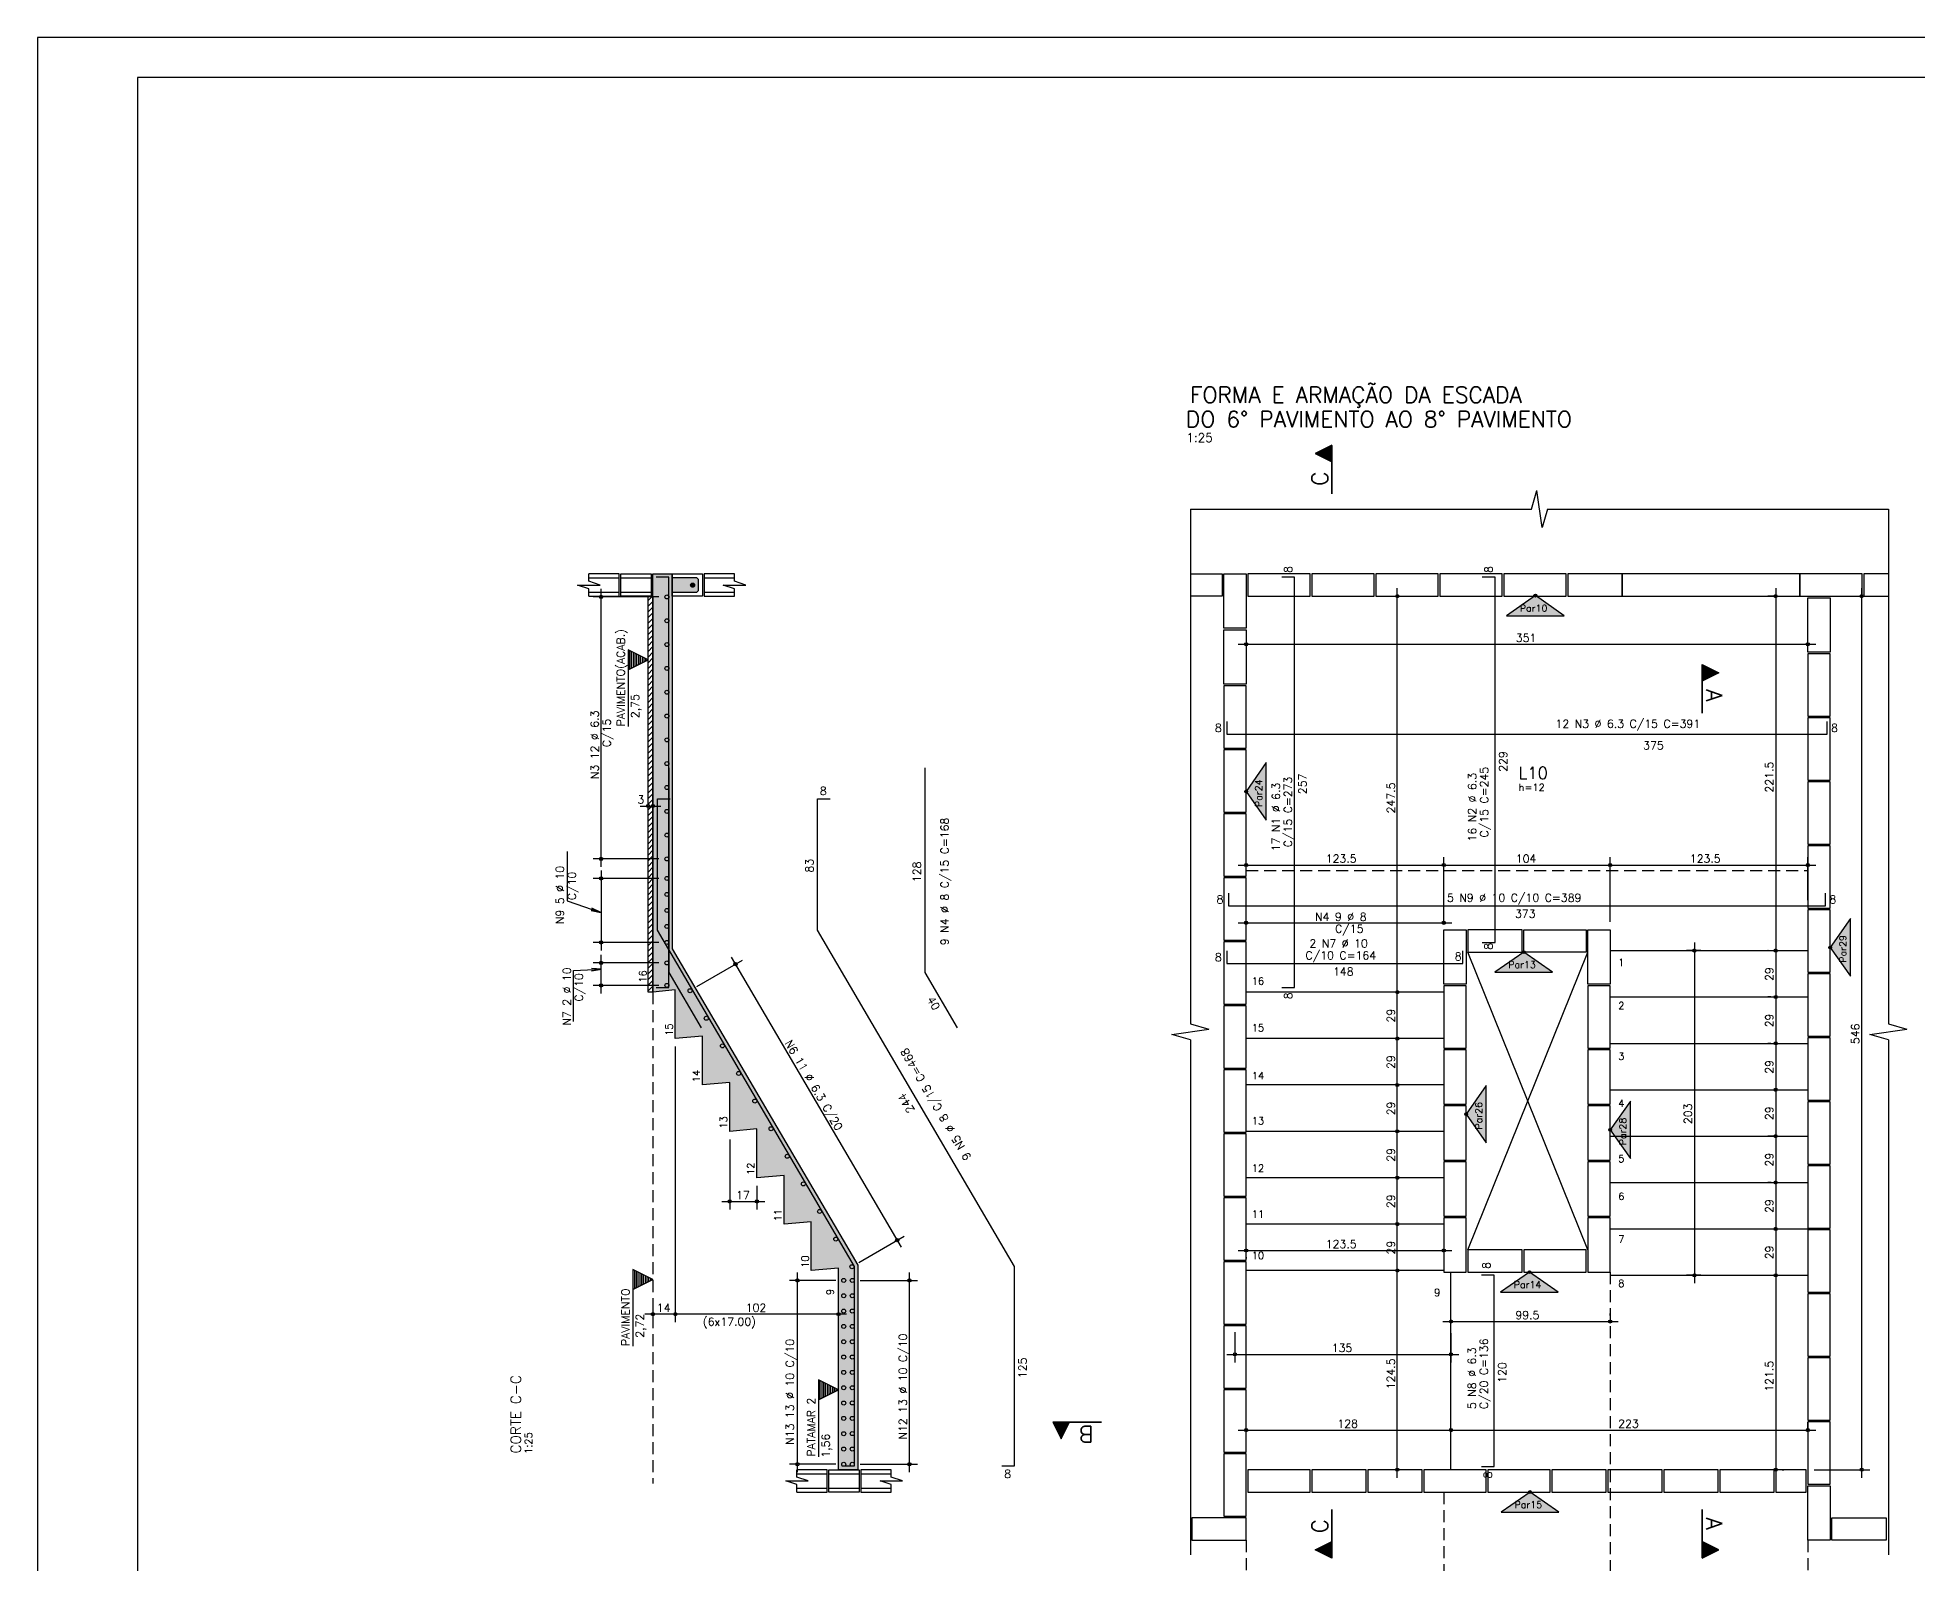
# Model space of a CAD drawing. Extents: x 0 to 84.1, y 0 to 59.4.
# Drawn here: x 0 to 46.99, y 21.25 to 59.4 of the extents above; entities that cross this region are included whole.
import ezdxf

# ---------------------------------------------------------------- set-up
doc = ezdxf.new("R2010")
doc.units = 0
doc.header["$MEASUREMENT"] = 0
doc.linetypes.add('ESTILO_TQS_0001', pattern=[0.45, 0.3, -0.15])
for name, color, linetype in [('ARQ_FOLHA', 7, 'CONTINUOUS'), ('PENA_01', 1, 'CONTINUOUS'), ('PENA_02', 2, 'CONTINUOUS'), ('PENA_03', 3, 'CONTINUOUS'), ('PENA_04', 4, 'CONTINUOUS'), ('PENA_05', 5, 'CONTINUOUS'), ('PENA_06', 6, 'CONTINUOUS'), ('PENA_10', 253, 'CONTINUOUS'), ('PENA_23', 50, 'CONTINUOUS')]:
    doc.layers.add(name, color=color, linetype=linetype)
doc.styles.get("Standard").update_dxf_attribs({"font": 'ROMANS.SHX'})

msp = doc.modelspace()

# ---------------------------------------------------------------- linework, layer by layer
at = {"layer": 'ARQ_FOLHA', "color": 1}
for points in [[(0, 0), (84.1, 0), (84.1, 59.4), (0, 59.4)], [(2.5, 1), (83.1, 1), (83.1, 58.4), (2.5, 58.4)]]:
    msp.add_lwpolyline(points, close=True, dxfattribs=at)
at = {"layer": 'PENA_01', "linetype": 'Continuous'}
for p, q in [((14.086, 38.663), (14.086, 45.615)), ((28.817, 45.993), (29.61, 45.993)), ((29.61, 45.993), (29.61, 45.433)), ((33.989, 35.333), (33.989, 45.633)), ((43.448, 45.633), (43.448, 36.373)), ((45.597, 23.393), (45.597, 45.633)), ((45.65, 45.993), (45.65, 45.433)), ((46.265, 45.993), (45.65, 45.993)), ((15.53, 45.415), (13.886, 45.415)), ((29.61, 45.433), (28.817, 45.433)), ((43.408, 45.433), (43.248, 45.433)), ((44.25, 45.433), (45.797, 45.433)), ((45.65, 45.433), (46.265, 45.433)), ((30.01, 44.231), (44.45, 44.231)), ((15.06, 40.186), (15.58, 40.186)), ((15.26, 40.377), (15.26, 40.386)), ((15.38, 40.379), (15.38, 40.386)), ((15.53, 38.863), (13.886, 38.863)), ((14.086, 38.576), (14.086, 36.576)), ((30.01, 38.711), (35.35, 38.711)), ((30.21, 38.633), (30.21, 38.911)), ((34.95, 38.711), (39.51, 38.711)), ((35.15, 37.293), (35.15, 38.911)), ((35.15, 37.293), (35.15, 38.911)), ((39.11, 38.711), (44.45, 38.711)), ((39.31, 37.293), (39.31, 38.911)), ((39.31, 37.293), (39.31, 38.911)), ((44.25, 37.833), (44.25, 38.911)), ((15.53, 38.376), (13.886, 38.376)), ((30.01, 37.267), (35.35, 37.267)), ((30.21, 37.404), (30.21, 37.467)), ((35.15, 37.404), (35.15, 37.467)), ((15.53, 36.776), (13.886, 36.776)), ((41.414, 36.773), (41.414, 28.253)), ((43.448, 36.773), (43.448, 35.213)), ((15.53, 36.263), (13.886, 36.263)), ((14.086, 35.503), (14.086, 36.463)), ((16.483, 35.671), (17.617, 36.336)), ((21.591, 29.161), (17.343, 36.407)), ((41.58, 36.573), (41.214, 36.573)), ((43.258, 36.573), (43.248, 36.573)), ((43.258, 36.573), (43.248, 36.573)), ((33.989, 34.173), (33.989, 35.733)), ((15.53, 35.703), (13.886, 35.703)), ((43.324, 35.413), (43.248, 35.413)), ((43.324, 35.413), (43.248, 35.413)), ((43.448, 35.613), (43.448, 34.053)), ((33.989, 33.013), (33.989, 34.573)), ((43.448, 34.453), (43.448, 32.893)), ((15.94, 34.173), (15.94, 27.282)), ((43.324, 34.253), (43.248, 34.253)), ((43.324, 34.253), (43.248, 34.253)), ((33.989, 31.853), (33.989, 33.413)), ((43.448, 33.293), (43.448, 31.733)), ((43.584, 33.093), (43.648, 33.093)), ((43.584, 33.093), (43.648, 33.093)), ((33.989, 30.693), (33.989, 32.253)), ((43.448, 32.133), (43.448, 30.573)), ((17.3, 31.853), (17.3, 30.1)), ((43.451, 31.933), (43.248, 31.933)), ((43.451, 31.933), (43.248, 31.933)), ((33.989, 29.533), (33.989, 31.093)), ((17.98, 30.693), (17.98, 30.1)), ((43.337, 30.773), (43.248, 30.773)), ((43.337, 30.773), (43.248, 30.773)), ((43.448, 30.973), (43.448, 29.413)), ((17.1, 30.3), (18.18, 30.3)), ((33.989, 28.373), (33.989, 29.933)), ((43.448, 29.813), (43.448, 28.253)), ((43.635, 29.613), (43.648, 29.613)), ((43.635, 29.613), (43.648, 29.613)), ((20.529, 28.77), (21.663, 29.435)), ((30.01, 29.074), (35.35, 29.074)), ((30.21, 28.904), (30.21, 28.874)), ((33.989, 23.393), (33.989, 28.773)), ((35.15, 29.013), (35.15, 28.874)), ((19.95, 28.325), (18.793, 28.325)), ((18.993, 23.529), (18.993, 28.525)), ((20.565, 28.325), (21.991, 28.325)), ((21.791, 23.529), (21.791, 28.525)), ((41.58, 28.453), (41.214, 28.453)), ((43.448, 28.653), (43.448, 23.393)), ((43.572, 28.453), (43.648, 28.453)), ((43.572, 28.453), (43.648, 28.453)), ((15.38, 27.728), (15.38, 27.282)), ((15.94, 27.765), (15.94, 27.282)), ((16.14, 27.482), (15.18, 27.482)), ((20.22, 27.482), (15.74, 27.482)), ((20.02, 27.171), (20.02, 27.682)), ((35.13, 27.299), (39.51, 27.299)), ((35.33, 27.404), (35.33, 27.499)), ((39.31, 27.447), (39.31, 27.499)), ((29.93, 27.033), (29.93, 26.277)), ((35.33, 27.004), (35.33, 26.277)), ((29.73, 26.477), (35.53, 26.477)), ((30.01, 24.583), (35.53, 24.583)), ((30.21, 24.233), (30.21, 24.783)), ((35.13, 24.583), (44.45, 24.583)), ((35.33, 24.435), (35.33, 24.783)), ((35.33, 24.435), (35.33, 24.783)), ((44.25, 24.634), (44.25, 24.783)), ((19.95, 23.729), (18.793, 23.729)), ((20.565, 23.729), (21.991, 23.729)), ((43.61, 23.593), (43.648, 23.593)), ((44.41, 23.593), (45.797, 23.593))]:
    msp.add_line(p, q, dxfattribs=at)
at = {"layer": 'PENA_01', "linetype": 'ESTILO_TQS_0001'}
for p, q in [((30.21, 38.573), (44.25, 38.573)), ((15.38, 35.533), (15.38, 23.249)), ((39.31, 28.535), (39.31, 19.349)), ((35.15, 23.035), (35.15, 19.349)), ((30.21, 21.835), (30.21, 19.349)), ((44.25, 21.835), (44.25, 19.349))]:
    msp.add_line(p, q, dxfattribs=at)
at = {"layer": 'PENA_01', "linetype": 'Continuous'}
for points in [[(20.5, 28.703), (20.5, 23.593), (20.02, 23.593), (20.02, 28.633), (19.34, 28.573), (19.34, 29.793), (18.66, 29.733), (18.66, 30.953), (17.98, 30.893), (17.98, 32.113), (17.3, 32.053), (17.3, 33.273), (16.62, 33.213), (16.62, 34.433), (15.94, 34.373), (15.94, 35.593), (15.38, 35.533), (15.38, 45.993), (15.86, 45.993), (15.86, 36.618), (20.5, 28.703)], [(30.21, 45.993), (30.21, 44.633), (29.65, 44.633), (29.65, 45.993), (30.21, 45.993)], [(30.25, 45.433), (31.81, 45.433), (31.81, 45.993), (30.25, 45.993), (30.25, 45.433)], [(31.85, 45.433), (33.41, 45.433), (33.41, 45.993), (31.85, 45.993), (31.85, 45.433)], [(33.45, 45.433), (35.01, 45.433), (35.01, 45.993), (33.45, 45.993), (33.45, 45.433)], [(35.05, 45.433), (36.61, 45.433), (36.61, 45.993), (35.05, 45.993), (35.05, 45.433)], [(36.65, 45.433), (38.21, 45.433), (38.21, 45.993), (36.65, 45.993), (36.65, 45.433)], [(38.25, 45.433), (39.61, 45.433), (39.61, 45.993), (38.25, 45.993), (38.25, 45.433)], [(39.61, 45.433), (44.05, 45.433), (44.05, 45.993), (39.61, 45.993), (39.61, 45.433)], [(44.05, 45.433), (45.61, 45.433), (45.61, 45.993), (44.05, 45.993), (44.05, 45.433)], [(44.25, 44.033), (44.25, 45.393), (44.81, 45.393), (44.81, 44.033), (44.25, 44.033)], [(30.21, 44.593), (30.21, 43.233), (29.65, 43.233), (29.65, 44.593), (30.21, 44.593)], [(44.81, 42.433), (44.81, 43.993), (44.25, 43.993), (44.25, 42.433), (44.81, 42.433)], [(30.21, 41.633), (30.21, 43.193), (29.65, 43.193), (29.65, 41.633), (30.21, 41.633)], [(44.81, 40.833), (44.81, 42.393), (44.25, 42.393), (44.25, 40.833), (44.81, 40.833)], [(30.21, 40.033), (30.21, 41.593), (29.65, 41.593), (29.65, 40.033), (30.21, 40.033)], [(44.81, 39.233), (44.81, 40.793), (44.25, 40.793), (44.25, 39.233), (44.81, 39.233)], [(30.21, 38.433), (30.21, 39.993), (29.65, 39.993), (29.65, 38.433), (30.21, 38.433)], [(44.81, 37.633), (44.81, 39.193), (44.25, 39.193), (44.25, 37.633), (44.81, 37.633)], [(30.21, 36.833), (30.21, 38.393), (29.65, 38.393), (29.65, 36.833), (30.21, 36.833)], [(44.81, 36.033), (44.81, 37.593), (44.25, 37.593), (44.25, 36.033), (44.81, 36.033)], [(30.21, 35.233), (30.21, 36.793), (29.65, 36.793), (29.65, 35.233), (30.21, 35.233)], [(35.71, 37.093), (35.71, 35.733), (35.15, 35.733), (35.15, 37.093), (35.71, 37.093)], [(37.11, 37.093), (35.75, 37.093), (35.75, 36.533), (37.11, 36.533), (37.11, 37.093)], [(37.15, 37.093), (38.71, 37.093), (38.71, 36.533), (37.15, 36.533), (37.15, 37.093)], [(39.31, 37.093), (39.31, 35.733), (38.75, 35.733), (38.75, 37.093), (39.31, 37.093)], [(44.81, 34.433), (44.81, 35.993), (44.25, 35.993), (44.25, 34.433), (44.81, 34.433)], [(35.71, 34.133), (35.71, 35.693), (35.15, 35.693), (35.15, 34.133), (35.71, 34.133)], [(39.31, 34.133), (39.31, 35.693), (38.75, 35.693), (38.75, 34.133), (39.31, 34.133)], [(30.21, 33.633), (30.21, 35.193), (29.65, 35.193), (29.65, 33.633), (30.21, 33.633)], [(44.81, 32.833), (44.81, 34.393), (44.25, 34.393), (44.25, 32.833), (44.81, 32.833)], [(35.71, 32.733), (35.71, 34.093), (35.15, 34.093), (35.15, 32.733), (35.71, 32.733)], [(39.31, 32.733), (39.31, 34.093), (38.75, 34.093), (38.75, 32.733), (39.31, 32.733)], [(30.21, 32.033), (30.21, 33.593), (29.65, 33.593), (29.65, 32.033), (30.21, 32.033)], [(35.71, 31.333), (35.71, 32.693), (35.15, 32.693), (35.15, 31.333), (35.71, 31.333)], [(39.31, 31.333), (39.31, 32.693), (38.75, 32.693), (38.75, 31.333), (39.31, 31.333)], [(44.81, 31.233), (44.81, 32.793), (44.25, 32.793), (44.25, 31.233), (44.81, 31.233)], [(30.21, 30.433), (30.21, 31.993), (29.65, 31.993), (29.65, 30.433), (30.21, 30.433)], [(35.71, 29.933), (35.71, 31.293), (35.15, 31.293), (35.15, 29.933), (35.71, 29.933)], [(39.31, 29.933), (39.31, 31.293), (38.75, 31.293), (38.75, 29.933), (39.31, 29.933)], [(44.81, 29.633), (44.81, 31.193), (44.25, 31.193), (44.25, 29.633), (44.81, 29.633)], [(30.21, 28.833), (30.21, 30.393), (29.65, 30.393), (29.65, 28.833), (30.21, 28.833)], [(35.71, 28.533), (35.71, 29.893), (35.15, 29.893), (35.15, 28.533), (35.71, 28.533)], [(39.31, 28.533), (39.31, 29.893), (38.75, 29.893), (38.75, 28.533), (39.31, 28.533)], [(44.81, 28.033), (44.81, 29.593), (44.25, 29.593), (44.25, 28.033), (44.81, 28.033)], [(30.21, 27.233), (30.21, 28.793), (29.65, 28.793), (29.65, 27.233), (30.21, 27.233)], [(37.11, 29.093), (35.75, 29.093), (35.75, 28.533), (37.11, 28.533), (37.11, 29.093)], [(37.15, 28.533), (38.71, 28.533), (38.71, 29.093), (37.15, 29.093), (37.15, 28.533)], [(44.81, 26.433), (44.81, 27.993), (44.25, 27.993), (44.25, 26.433), (44.81, 26.433)], [(30.21, 25.633), (30.21, 27.193), (29.65, 27.193), (29.65, 25.633), (30.21, 25.633)], [(44.81, 24.833), (44.81, 26.393), (44.25, 26.393), (44.25, 24.833), (44.81, 24.833)], [(30.21, 24.033), (30.21, 25.593), (29.65, 25.593), (29.65, 24.033), (30.21, 24.033)], [(44.81, 23.233), (44.81, 24.793), (44.25, 24.793), (44.25, 23.233), (44.81, 23.233)], [(30.21, 22.433), (30.21, 23.993), (29.65, 23.993), (29.65, 22.433), (30.21, 22.433)], [(30.25, 23.033), (31.81, 23.033), (31.81, 23.593), (30.25, 23.593), (30.25, 23.033)], [(31.85, 23.033), (33.21, 23.033), (33.21, 23.593), (31.85, 23.593), (31.85, 23.033)], [(33.25, 23.033), (34.61, 23.033), (34.61, 23.593), (33.25, 23.593), (33.25, 23.033)], [(34.65, 23.033), (36.21, 23.033), (36.21, 23.593), (34.65, 23.593), (34.65, 23.033)], [(36.25, 23.033), (37.81, 23.033), (37.81, 23.593), (36.25, 23.593), (36.25, 23.033)], [(37.85, 23.033), (39.21, 23.033), (39.21, 23.593), (37.85, 23.593), (37.85, 23.033)], [(39.25, 23.033), (40.61, 23.033), (40.61, 23.593), (39.25, 23.593), (39.25, 23.033)], [(40.65, 23.033), (42.01, 23.033), (42.01, 23.593), (40.65, 23.593), (40.65, 23.033)], [(42.05, 23.033), (43.41, 23.033), (43.41, 23.593), (42.05, 23.593), (42.05, 23.033)], [(43.45, 23.033), (44.21, 23.033), (44.21, 23.593), (43.45, 23.593), (43.45, 23.033)], [(44.25, 21.833), (44.25, 23.193), (44.81, 23.193), (44.81, 21.833), (44.25, 21.833)], [(30.21, 22.393), (28.85, 22.393), (28.85, 21.833), (30.21, 21.833), (30.21, 22.393)], [(46.21, 21.833), (44.85, 21.833), (44.85, 22.393), (46.21, 22.393), (46.21, 21.833)]]:
    msp.add_lwpolyline(points, dxfattribs=at)
at = {"layer": 'PENA_02', "linetype": 'Continuous'}
for points in [[(0, 0), (84.1, 0), (84.1, 59.4), (0, 59.4), (0, 0)], [(0, 0), (84.1, 0), (84.1, 59.4), (0, 59.4), (0, 0)], [(13.78, 45.433), (13.78, 45.62), (13.5, 45.713), (14.06, 45.713), (13.78, 45.807), (13.78, 45.993)], [(17.42, 45.433), (17.42, 45.62), (17.14, 45.713), (17.7, 45.713), (17.42, 45.807), (17.42, 45.993)], [(18.98, 23.033), (18.98, 23.22), (18.7, 23.313), (19.26, 23.313), (18.98, 23.407), (18.98, 23.593)], [(21.34, 23.033), (21.34, 23.22), (21.06, 23.313), (21.62, 23.313), (21.34, 23.407), (21.34, 23.593)]]:
    msp.add_lwpolyline(points, dxfattribs=at)
for centre, radius in [((14.086, 45.415), 0.0416), ((14.086, 45.415), 0.0208), ((33.989, 45.433), 0.04), ((33.989, 45.433), 0.02), ((43.448, 45.433), 0.04), ((43.448, 45.433), 0.02), ((45.597, 45.433), 0.04), ((45.597, 45.433), 0.02), ((30.21, 44.231), 0.04), ((30.21, 44.231), 0.02), ((44.25, 44.231), 0.04), ((44.25, 44.231), 0.02), ((15.26, 40.186), 0.04), ((15.26, 40.186), 0.02), ((15.38, 40.186), 0.04), ((15.38, 40.186), 0.02), ((14.086, 38.863), 0.0416), ((14.086, 38.863), 0.0208), ((30.21, 38.711), 0.04), ((30.21, 38.711), 0.02), ((35.15, 38.711), 0.04), ((35.15, 38.711), 0.04), ((35.15, 38.711), 0.02), ((35.15, 38.711), 0.02), ((39.31, 38.711), 0.04), ((39.31, 38.711), 0.04), ((39.31, 38.711), 0.02), ((39.31, 38.711), 0.02), ((44.25, 38.711), 0.04), ((44.25, 38.711), 0.02), ((14.086, 38.376), 0.0416), ((14.086, 38.376), 0.0208), ((30.21, 37.267), 0.0416), ((30.21, 37.267), 0.0208), ((35.15, 37.267), 0.0416), ((35.15, 37.267), 0.0208), ((14.086, 36.776), 0.0416), ((14.086, 36.776), 0.0208), ((14.086, 36.263), 0.0416), ((14.086, 36.263), 0.0208), ((17.444, 36.235), 0.0416), ((17.444, 36.235), 0.0208), ((41.414, 36.573), 0.04), ((41.414, 36.573), 0.02), ((43.448, 36.573), 0.04), ((43.448, 36.573), 0.04), ((43.448, 36.573), 0.02), ((43.448, 36.573), 0.02), ((14.086, 35.703), 0.0416), ((14.086, 35.703), 0.0208), ((33.989, 35.533), 0.04), ((33.989, 35.533), 0.04), ((33.989, 35.533), 0.02), ((33.989, 35.533), 0.02), ((43.448, 35.413), 0.04), ((43.448, 35.413), 0.04), ((43.448, 35.413), 0.02), ((43.448, 35.413), 0.02), ((33.989, 34.373), 0.04), ((33.989, 34.373), 0.04), ((33.989, 34.373), 0.02), ((33.989, 34.373), 0.02), ((43.448, 34.253), 0.04), ((43.448, 34.253), 0.04), ((43.448, 34.253), 0.02), ((43.448, 34.253), 0.02), ((33.989, 33.213), 0.04), ((33.989, 33.213), 0.04), ((33.989, 33.213), 0.02), ((33.989, 33.213), 0.02), ((43.448, 33.093), 0.04), ((43.448, 33.093), 0.04), ((43.448, 33.093), 0.02), ((43.448, 33.093), 0.02), ((33.989, 32.053), 0.04), ((33.989, 32.053), 0.04), ((33.989, 32.053), 0.02), ((33.989, 32.053), 0.02), ((43.448, 31.933), 0.04), ((43.448, 31.933), 0.04), ((43.448, 31.933), 0.02), ((43.448, 31.933), 0.02), ((33.989, 30.893), 0.04), ((33.989, 30.893), 0.04), ((33.989, 30.893), 0.02), ((33.989, 30.893), 0.02), ((43.448, 30.773), 0.04), ((43.448, 30.773), 0.04), ((43.448, 30.773), 0.02), ((43.448, 30.773), 0.02), ((17.3, 30.3), 0.04), ((17.3, 30.3), 0.02), ((17.98, 30.3), 0.04), ((17.98, 30.3), 0.02), ((33.989, 29.733), 0.04), ((33.989, 29.733), 0.04), ((33.989, 29.733), 0.02), ((33.989, 29.733), 0.02), ((43.448, 29.613), 0.04), ((43.448, 29.613), 0.04), ((43.448, 29.613), 0.02), ((43.448, 29.613), 0.02), ((21.49, 29.333), 0.0416), ((21.49, 29.333), 0.0208), ((30.21, 29.074), 0.04), ((30.21, 29.074), 0.02), ((35.15, 29.074), 0.04), ((35.15, 29.074), 0.02), ((18.993, 28.325), 0.0416), ((18.993, 28.325), 0.0208), ((21.791, 28.325), 0.0416), ((21.791, 28.325), 0.0208), ((33.989, 28.573), 0.04), ((33.989, 28.573), 0.04), ((33.989, 28.573), 0.02), ((33.989, 28.573), 0.02), ((41.414, 28.453), 0.04), ((41.414, 28.453), 0.02), ((43.448, 28.453), 0.04), ((43.448, 28.453), 0.04), ((43.448, 28.453), 0.02), ((43.448, 28.453), 0.02), ((15.38, 27.482), 0.04), ((15.38, 27.482), 0.02), ((15.94, 27.482), 0.04), ((15.94, 27.482), 0.04), ((15.94, 27.482), 0.02), ((15.94, 27.482), 0.02), ((20.02, 27.482), 0.04), ((20.02, 27.482), 0.02), ((35.33, 27.299), 0.04), ((35.33, 27.299), 0.02), ((39.31, 27.299), 0.04), ((39.31, 27.299), 0.02), ((29.93, 26.477), 0.04), ((29.93, 26.477), 0.02), ((35.33, 26.477), 0.04), ((35.33, 26.477), 0.02), ((30.21, 24.583), 0.04), ((30.21, 24.583), 0.02), ((35.33, 24.583), 0.04), ((35.33, 24.583), 0.04), ((35.33, 24.583), 0.02), ((35.33, 24.583), 0.02), ((44.25, 24.583), 0.04), ((44.25, 24.583), 0.02), ((18.993, 23.729), 0.0416), ((18.993, 23.729), 0.0208), ((21.791, 23.729), 0.0416), ((21.791, 23.729), 0.0208), ((33.989, 23.593), 0.04), ((33.989, 23.593), 0.02), ((43.448, 23.593), 0.04), ((43.448, 23.593), 0.02), ((45.597, 23.593), 0.04), ((45.597, 23.593), 0.02)]:
    msp.add_circle(centre, radius, dxfattribs=at)
at = {"layer": 'PENA_03', "linetype": 'Continuous'}
for p, q in [((37.341, 47.611), (37.474, 48.073)), ((37.608, 47.149), (37.474, 48.073)), ((28.817, 47.611), (37.341, 47.611)), ((28.817, 47.611), (28.817, 34.738)), ((37.741, 47.611), (37.608, 47.149)), ((37.741, 47.611), (46.265, 47.611)), ((46.265, 47.611), (46.265, 34.738)), ((14.54, 45.993), (13.78, 45.993)), ((13.78, 45.893), (14.54, 45.893)), ((14.54, 45.433), (14.54, 45.993)), ((14.58, 45.893), (15.34, 45.893)), ((17.42, 45.993), (16.66, 45.993)), ((16.66, 45.993), (16.66, 45.433)), ((16.66, 45.893), (17.42, 45.893)), ((13.78, 45.533), (14.54, 45.533)), ((13.78, 45.433), (14.54, 45.433)), ((14.58, 45.533), (15.34, 45.533)), ((15.26, 45.324), (15.369, 45.433)), ((15.26, 45.183), (15.38, 45.303)), ((15.26, 45.041), (15.38, 45.161)), ((16.66, 45.533), (17.42, 45.533)), ((16.66, 45.433), (17.42, 45.433)), ((15.26, 44.9), (15.38, 45.02)), ((15.26, 44.759), (15.38, 44.879)), ((15.26, 44.617), (15.38, 44.737)), ((15.26, 44.476), (15.38, 44.596)), ((15.26, 44.334), (15.38, 44.454)), ((15.26, 44.193), (15.38, 44.313)), ((15.26, 44.052), (15.38, 44.172)), ((14.76, 44.093), (14.76, 42.173)), ((15.26, 43.843), (14.76, 44.093)), ((15.26, 43.843), (14.76, 43.593)), ((14.805, 43.616), (14.805, 44.071)), ((14.849, 43.638), (14.849, 44.049)), ((14.894, 43.66), (14.894, 44.026)), ((14.939, 43.683), (14.939, 44.004)), ((14.983, 43.705), (14.983, 43.982)), ((15.028, 43.727), (15.028, 43.96)), ((15.072, 43.749), (15.072, 43.937)), ((15.117, 43.772), (15.117, 43.915)), ((15.162, 43.794), (15.162, 43.893)), ((15.206, 43.816), (15.206, 43.87)), ((15.26, 43.91), (15.38, 44.03)), ((15.26, 43.769), (15.38, 43.889)), ((15.26, 43.627), (15.38, 43.747)), ((15.26, 43.486), (15.38, 43.606)), ((15.26, 43.344), (15.38, 43.464)), ((15.26, 43.203), (15.38, 43.323)), ((15.26, 43.062), (15.38, 43.182)), ((15.26, 42.92), (15.38, 43.04)), ((15.26, 42.779), (15.38, 42.899)), ((15.26, 42.637), (15.38, 42.757)), ((15.26, 42.496), (15.38, 42.616)), ((15.26, 42.354), (15.38, 42.474)), ((15.26, 42.213), (15.38, 42.333)), ((15.26, 42.072), (15.38, 42.192)), ((15.26, 41.93), (15.38, 42.05)), ((15.26, 41.789), (15.38, 41.909)), ((15.26, 41.647), (15.38, 41.767)), ((15.26, 41.506), (15.38, 41.626)), ((15.26, 41.365), (15.38, 41.485)), ((15.26, 41.223), (15.38, 41.343)), ((15.26, 41.082), (15.38, 41.202)), ((15.26, 40.94), (15.38, 41.06)), ((15.26, 40.799), (15.38, 40.919)), ((15.26, 40.657), (15.38, 40.777)), ((15.26, 40.516), (15.38, 40.636)), ((15.26, 40.375), (15.38, 40.495)), ((15.26, 40.233), (15.38, 40.353)), ((15.26, 40.092), (15.38, 40.212)), ((15.26, 39.95), (15.38, 40.07)), ((15.26, 39.809), (15.38, 39.929)), ((15.26, 39.667), (15.38, 39.787)), ((15.26, 39.526), (15.38, 39.646)), ((15.26, 39.385), (15.38, 39.505)), ((15.26, 39.243), (15.38, 39.363)), ((15.26, 39.102), (15.38, 39.222)), ((15.26, 38.96), (15.38, 39.08)), ((15.26, 38.819), (15.38, 38.939)), ((15.26, 38.677), (15.38, 38.797)), ((15.26, 38.536), (15.38, 38.656)), ((15.26, 38.395), (15.38, 38.515)), ((15.26, 38.253), (15.38, 38.373)), ((15.26, 38.112), (15.38, 38.232)), ((15.26, 37.97), (15.38, 38.09)), ((15.26, 37.829), (15.38, 37.949)), ((15.26, 37.688), (15.38, 37.808)), ((15.26, 37.546), (15.38, 37.666)), ((15.26, 37.405), (15.38, 37.525)), ((15.26, 37.263), (15.38, 37.383)), ((15.26, 37.122), (15.38, 37.242)), ((15.26, 36.98), (15.38, 37.1)), ((15.26, 36.839), (15.38, 36.959)), ((15.26, 36.698), (15.38, 36.818)), ((15.26, 36.556), (15.38, 36.676)), ((15.26, 36.415), (15.38, 36.535)), ((15.26, 36.273), (15.38, 36.393)), ((15.26, 36.132), (15.38, 36.252)), ((38.75, 29.093), (35.75, 36.533)), ((35.75, 29.093), (38.75, 36.532)), ((39.31, 36.573), (44.25, 36.573)), ((15.26, 35.99), (15.38, 36.11)), ((15.26, 35.849), (15.38, 35.969)), ((15.26, 35.708), (15.38, 35.828)), ((15.26, 35.566), (15.38, 35.686)), ((15.369, 35.533), (15.38, 35.545)), ((35.15, 35.533), (30.21, 35.533)), ((39.31, 35.413), (44.25, 35.413)), ((28.355, 34.472), (29.279, 34.605)), ((28.817, 34.338), (28.355, 34.472)), ((28.817, 34.738), (29.279, 34.605)), ((28.817, 34.338), (28.817, 21.465)), ((35.15, 34.373), (30.21, 34.373)), ((45.803, 34.472), (46.727, 34.605)), ((46.265, 34.338), (45.803, 34.472)), ((46.265, 34.738), (46.727, 34.605)), ((46.265, 34.338), (46.265, 21.465)), ((39.31, 34.253), (44.25, 34.253)), ((35.15, 33.213), (30.21, 33.213)), ((39.31, 33.093), (44.25, 33.093)), ((35.15, 32.053), (30.21, 32.053)), ((39.31, 31.933), (44.25, 31.933)), ((35.15, 30.893), (30.21, 30.893)), ((39.31, 30.773), (44.25, 30.773)), ((35.15, 29.733), (30.21, 29.733)), ((39.31, 29.613), (44.25, 29.613)), ((14.88, 28.601), (14.88, 26.681)), ((15.38, 28.351), (14.88, 28.601)), ((15.38, 28.351), (14.88, 28.101)), ((14.925, 28.124), (14.925, 28.579)), ((14.969, 28.146), (14.969, 28.557)), ((15.014, 28.168), (15.014, 28.535)), ((15.059, 28.191), (15.059, 28.512)), ((15.103, 28.213), (15.103, 28.49)), ((15.148, 28.235), (15.148, 28.468)), ((15.192, 28.258), (15.192, 28.445)), ((15.237, 28.28), (15.237, 28.423)), ((15.282, 28.302), (15.282, 28.401)), ((15.326, 28.324), (15.326, 28.378)), ((35.15, 28.573), (30.21, 28.573)), ((35.33, 23.595), (35.33, 28.535)), ((39.31, 28.453), (44.25, 28.453)), ((19.52, 25.836), (19.52, 23.916)), ((20.02, 25.586), (19.52, 25.836)), ((20.02, 25.586), (19.52, 25.336)), ((19.565, 25.359), (19.565, 25.814)), ((19.609, 25.381), (19.609, 25.792)), ((19.654, 25.403), (19.654, 25.769)), ((19.699, 25.426), (19.699, 25.747)), ((19.743, 25.448), (19.743, 25.725)), ((19.788, 25.47), (19.788, 25.703)), ((19.832, 25.492), (19.832, 25.68)), ((19.877, 25.515), (19.877, 25.658)), ((19.922, 25.537), (19.922, 25.636)), ((19.966, 25.559), (19.966, 25.613)), ((19.74, 23.593), (18.98, 23.593)), ((19.74, 23.033), (19.74, 23.593)), ((21.34, 23.593), (20.58, 23.593)), ((20.58, 23.593), (20.58, 23.033)), ((18.98, 23.493), (19.74, 23.493)), ((18.98, 23.133), (19.74, 23.133)), ((18.98, 23.033), (19.74, 23.033)), ((19.78, 23.493), (20.54, 23.493)), ((19.78, 23.133), (20.54, 23.133)), ((20.58, 23.493), (21.34, 23.493)), ((20.58, 23.133), (21.34, 23.133)), ((20.58, 23.033), (21.34, 23.033))]:
    msp.add_line(p, q, dxfattribs=at)
for points in [[(32.35, 49.205), (31.94, 49), (32.35, 48.795), (32.35, 49.205)], [(15.34, 45.993), (15.34, 45.433), (14.58, 45.433), (14.58, 45.993), (15.34, 45.993)], [(16.62, 45.993), (16.62, 45.433), (15.86, 45.433), (15.86, 45.993), (16.62, 45.993)], [(15.86, 45.533), (16.48, 45.533), (16.52, 45.573), (16.52, 45.853), (16.48, 45.893), (15.86, 45.893)], [(16.374, 45.661), (16.363, 45.662), (16.354, 45.665), (16.344, 45.671), (16.337, 45.678), (16.331, 45.686), (16.326, 45.696), (16.324, 45.706), (16.324, 45.716), (16.326, 45.727), (16.331, 45.736), (16.337, 45.745), (16.344, 45.752), (16.354, 45.757), (16.363, 45.76), (16.374, 45.761), (16.384, 45.76), (16.394, 45.757), (16.403, 45.752), (16.411, 45.745), (16.417, 45.736), (16.421, 45.727), (16.424, 45.716), (16.424, 45.706), (16.421, 45.696), (16.417, 45.686), (16.411, 45.678), (16.403, 45.671), (16.394, 45.665), (16.384, 45.662), (16.374, 45.661)], [(15.38, 35.533), (15.26, 35.533), (15.26, 45.433), (15.38, 45.433), (15.38, 35.533)], [(14.76, 43.593), (15.26, 43.843), (14.76, 44.093), (14.76, 43.593)], [(41.613, 43.719), (42.022, 43.515), (41.613, 43.31), (41.613, 43.719)], [(13.235, 39.05), (13.235, 37.815), (14.079, 37.527), (13.834, 37.576), (14.079, 37.527), (13.855, 37.637)], [(13.394, 34.798), (13.394, 36.075), (14.094, 36.106), (13.848, 36.062), (14.094, 36.106), (13.845, 36.128)], [(14.88, 28.101), (15.38, 28.351), (14.88, 28.601), (14.88, 28.101)], [(19.52, 25.336), (20.02, 25.586), (19.52, 25.836), (19.52, 25.336)], [(25.385, 24.78), (25.589, 24.37), (25.794, 24.78), (25.385, 24.78)], [(20.54, 23.593), (20.54, 23.033), (19.78, 23.033), (19.78, 23.593), (20.54, 23.593)], [(32.35, 21.388), (31.94, 21.593), (32.35, 21.797), (32.35, 21.388)], [(41.611, 21.388), (42.02, 21.593), (41.611, 21.797), (41.611, 21.388)]]:
    msp.add_lwpolyline(points, dxfattribs=at)
for centre in [(16.374, 45.711), (15.73, 45.415), (15.73, 44.819), (15.73, 44.224), (15.73, 43.628), (15.73, 43.032), (15.73, 42.437), (15.73, 41.841), (15.73, 41.246), (15.73, 40.65), (15.73, 40.054), (15.73, 39.459), (15.73, 38.863), (15.73, 38.376), (15.73, 37.976), (15.73, 37.576), (15.73, 37.176), (15.73, 36.776), (15.73, 36.263), (15.73, 35.703), (16.31, 35.57), (16.715, 34.88), (17.119, 34.19), (17.119, 34.19), (17.524, 33.5), (17.929, 32.81), (18.333, 32.119), (18.738, 31.429), (19.142, 30.739), (19.547, 30.049), (19.952, 29.359), (20.356, 28.669), (20.15, 28.325), (20.365, 28.325), (20.15, 27.942), (20.365, 27.942), (20.15, 27.558), (20.365, 27.559), (20.15, 27.175), (20.15, 26.792), (20.365, 27.175), (20.365, 26.793), (20.15, 26.409), (20.365, 26.409), (20.15, 26.026), (20.365, 26.027), (20.15, 25.642), (20.365, 25.642), (20.15, 25.259), (20.15, 24.876), (20.365, 25.261), (20.365, 24.876), (20.15, 24.493), (20.365, 24.495), (20.15, 24.11), (20.365, 24.11), (20.15, 23.729), (20.365, 23.729)]:
    msp.add_circle(centre, 0.05, dxfattribs=at)
for points in [[(16.374, 45.661), (16.324, 45.716), (16.326, 45.727)], [(16.374, 45.661), (16.324, 45.706), (16.324, 45.716)], [(16.374, 45.661), (16.326, 45.696), (16.324, 45.706)], [(16.374, 45.661), (16.326, 45.727), (16.331, 45.736)], [(16.374, 45.661), (16.331, 45.686), (16.326, 45.696)], [(16.374, 45.661), (16.331, 45.736), (16.337, 45.745)], [(16.374, 45.661), (16.337, 45.678), (16.331, 45.686)], [(16.374, 45.661), (16.337, 45.745), (16.344, 45.752)], [(16.374, 45.661), (16.344, 45.671), (16.337, 45.678)], [(16.374, 45.661), (16.344, 45.752), (16.354, 45.757)], [(16.374, 45.661), (16.354, 45.665), (16.344, 45.671)], [(16.374, 45.661), (16.354, 45.757), (16.363, 45.76)], [(16.374, 45.661), (16.363, 45.662), (16.354, 45.665)], [(16.374, 45.661), (16.363, 45.76), (16.374, 45.761)], [(16.374, 45.661), (16.374, 45.761), (16.384, 45.76)], [(16.374, 45.661), (16.384, 45.76), (16.394, 45.757)], [(16.374, 45.661), (16.394, 45.757), (16.403, 45.752)], [(16.374, 45.661), (16.403, 45.752), (16.411, 45.745)], [(16.374, 45.661), (16.411, 45.745), (16.417, 45.736)], [(16.374, 45.661), (16.417, 45.736), (16.421, 45.727)], [(16.374, 45.661), (16.421, 45.727), (16.424, 45.716)], [(16.374, 45.661), (16.424, 45.716), (16.424, 45.706)], [(16.374, 45.661), (16.424, 45.706), (16.421, 45.696)], [(16.374, 45.661), (16.421, 45.696), (16.417, 45.686)], [(16.374, 45.661), (16.417, 45.686), (16.411, 45.678)], [(16.374, 45.661), (16.411, 45.678), (16.403, 45.671)], [(16.374, 45.661), (16.403, 45.671), (16.394, 45.665)], [(16.374, 45.661), (16.394, 45.665), (16.384, 45.662)], [(16.374, 45.661), (16.384, 45.662), (16.374, 45.661)]]:
    msp.add_solid(points, dxfattribs=at)
at = {"layer": 'PENA_04', "linetype": 'Continuous'}
for p, q in [((32.351, 49.207), (31.936, 49)), ((31.936, 49), (32.35, 48.793)), ((32.35, 49.205), (31.94, 49)), ((31.94, 49), (32.35, 48.795)), ((31.968, 49.014), (31.968, 48.986)), ((32, 49.03), (32, 48.97)), ((32.032, 49.046), (32.032, 48.954)), ((32.064, 49.062), (32.064, 48.938)), ((32.096, 49.078), (32.096, 48.922)), ((32.128, 49.094), (32.128, 48.906)), ((32.16, 49.11), (32.16, 48.89)), ((32.192, 49.126), (32.192, 48.874)), ((32.224, 49.142), (32.224, 48.858)), ((32.256, 49.158), (32.256, 48.842)), ((32.288, 49.174), (32.288, 48.826)), ((32.319, 49.189), (32.319, 48.81)), ((32.35, 49.205), (32.35, 47.991)), ((32.351, 47.991), (32.351, 49.207)), ((41.611, 42.506), (41.611, 43.722)), ((41.611, 43.722), (42.026, 43.515)), ((41.613, 43.719), (41.613, 42.506)), ((41.613, 43.719), (42.022, 43.515)), ((41.643, 43.704), (41.643, 43.325)), ((42.022, 43.515), (41.613, 43.31)), ((42.026, 43.515), (41.613, 43.308)), ((41.675, 43.688), (41.675, 43.341)), ((41.707, 43.672), (41.707, 43.357)), ((41.739, 43.656), (41.739, 43.373)), ((41.771, 43.64), (41.771, 43.389)), ((41.803, 43.624), (41.803, 43.405)), ((41.834, 43.608), (41.835, 43.421)), ((41.867, 43.592), (41.867, 43.437)), ((41.898, 43.576), (41.898, 43.453)), ((41.93, 43.561), (41.93, 43.469)), ((41.962, 43.545), (41.962, 43.485)), ((41.994, 43.529), (41.994, 43.501)), ((26.598, 24.781), (25.382, 24.781)), ((25.382, 24.781), (25.589, 24.367)), ((25.385, 24.78), (26.598, 24.78)), ((25.385, 24.78), (25.589, 24.37)), ((25.4, 24.75), (25.779, 24.75)), ((25.416, 24.718), (25.763, 24.718)), ((25.432, 24.686), (25.747, 24.686)), ((25.448, 24.654), (25.731, 24.654)), ((25.464, 24.622), (25.715, 24.622)), ((25.48, 24.59), (25.699, 24.59)), ((25.496, 24.558), (25.683, 24.558)), ((25.512, 24.526), (25.667, 24.526)), ((25.528, 24.494), (25.651, 24.494)), ((25.544, 24.462), (25.635, 24.462)), ((25.589, 24.37), (25.794, 24.78)), ((25.589, 24.367), (25.796, 24.78)), ((25.56, 24.43), (25.619, 24.43)), ((25.575, 24.398), (25.603, 24.398)), ((32.35, 21.388), (32.35, 22.601)), ((32.351, 22.601), (32.351, 21.385)), ((41.61, 22.601), (41.61, 21.385)), ((41.611, 21.388), (41.611, 22.601)), ((31.936, 21.593), (32.35, 21.799)), ((31.94, 21.593), (32.35, 21.797)), ((32, 21.563), (32, 21.623)), ((32.032, 21.547), (32.032, 21.639)), ((32.064, 21.531), (32.064, 21.655)), ((32.096, 21.515), (32.096, 21.67)), ((32.128, 21.499), (32.128, 21.686)), ((32.16, 21.483), (32.16, 21.702)), ((32.192, 21.467), (32.192, 21.718)), ((32.224, 21.451), (32.224, 21.734)), ((32.256, 21.435), (32.256, 21.75)), ((32.288, 21.419), (32.288, 21.766)), ((32.319, 21.403), (32.319, 21.782)), ((42.024, 21.593), (41.611, 21.799)), ((42.02, 21.593), (41.611, 21.797)), ((41.641, 21.403), (41.641, 21.782)), ((41.673, 21.419), (41.673, 21.766)), ((41.705, 21.435), (41.705, 21.75)), ((41.737, 21.451), (41.737, 21.734)), ((41.769, 21.467), (41.769, 21.718)), ((41.801, 21.483), (41.801, 21.702)), ((41.833, 21.499), (41.833, 21.686)), ((41.865, 21.515), (41.865, 21.67)), ((41.897, 21.531), (41.897, 21.655)), ((41.929, 21.547), (41.929, 21.639)), ((41.961, 21.563), (41.961, 21.623)), ((32.351, 21.385), (31.936, 21.593)), ((32.35, 21.388), (31.94, 21.593)), ((31.968, 21.579), (31.968, 21.607)), ((41.61, 21.385), (42.024, 21.593)), ((41.611, 21.388), (42.02, 21.593)), ((41.992, 21.579), (41.992, 21.607))]:
    msp.add_line(p, q, dxfattribs=at)
at = {"layer": 'PENA_05', "linetype": 'Continuous'}
for p, q in [((15.78, 45.913), (15.46, 45.913)), ((15.78, 35.653), (15.78, 45.913)), ((31.419, 45.913), (31.099, 45.913)), ((31.419, 35.653), (31.419, 45.913)), ((36.432, 45.913), (36.112, 45.913)), ((36.432, 36.773), (36.432, 45.913)), ((29.73, 42.301), (29.73, 41.981)), ((44.73, 41.981), (44.73, 42.301)), ((29.73, 41.981), (44.73, 41.981)), ((15.78, 41.143), (15.78, 36.023)), ((22.18, 41.143), (22.18, 36.023)), ((15.492, 37.084), (15.492, 40.364)), ((15.492, 40.364), (15.812, 40.364)), ((19.494, 37.084), (19.494, 40.364)), ((19.494, 40.364), (19.814, 40.364)), ((29.77, 38.012), (29.77, 37.692)), ((29.77, 37.692), (44.69, 37.692)), ((44.69, 37.692), (44.69, 38.012)), ((20.42, 28.677), (15.492, 37.084)), ((24.422, 28.677), (19.494, 37.084)), ((36.112, 36.773), (36.432, 36.773)), ((29.73, 36.567), (29.73, 36.247)), ((29.73, 36.247), (35.63, 36.247)), ((35.63, 36.247), (35.63, 36.567)), ((15.78, 36.023), (16.589, 34.643)), ((22.18, 36.023), (22.989, 34.643)), ((15.46, 35.653), (15.78, 35.653)), ((31.099, 35.653), (31.419, 35.653)), ((20.42, 23.689), (20.42, 28.677)), ((24.422, 23.689), (24.422, 28.677)), ((36.411, 28.455), (36.091, 28.455)), ((36.411, 23.675), (36.411, 28.455)), ((20.1, 23.689), (20.42, 23.689)), ((24.102, 23.689), (24.422, 23.689)), ((36.091, 23.675), (36.411, 23.675))]:
    msp.add_line(p, q, dxfattribs=at)
at = {"layer": 'PENA_10', "linetype": 'Continuous'}
for points in [[(15.86, 36.618), (15.38, 35.533), (15.38, 45.993)], [(15.86, 36.618), (15.38, 45.993), (15.86, 45.993)], [(15.86, 45.893), (15.86, 45.533), (16.48, 45.533)], [(15.86, 45.893), (16.48, 45.533), (16.52, 45.573)], [(15.86, 45.893), (16.52, 45.573), (16.52, 45.853)], [(15.86, 45.893), (16.52, 45.853), (16.48, 45.893)], [(15.86, 45.893), (16.48, 45.893), (15.86, 45.893)], [(15.86, 36.618), (15.94, 35.593), (15.38, 35.533)], [(15.86, 36.618), (20.5, 28.703), (15.94, 35.593)], [(15.94, 34.373), (15.94, 35.593), (16.62, 34.433)], [(15.94, 35.593), (20.5, 28.703), (16.62, 34.433)], [(16.62, 34.433), (20.5, 28.703), (17.3, 33.273)], [(17.3, 33.273), (16.62, 33.213), (16.62, 34.433)], [(20.5, 28.703), (17.98, 32.113), (17.3, 33.273)], [(17.3, 33.273), (17.98, 32.113), (17.3, 32.053)], [(17.98, 32.113), (18.66, 30.953), (17.98, 30.893)], [(20.5, 28.703), (18.66, 30.953), (17.98, 32.113)], [(20.5, 28.703), (19.34, 29.793), (18.66, 30.953)], [(19.34, 29.793), (18.66, 29.733), (18.66, 30.953)], [(20.02, 28.633), (19.34, 29.793), (20.5, 28.703)], [(20.02, 28.633), (19.34, 28.573), (19.34, 29.793)], [(20.5, 23.593), (20.02, 28.633), (20.5, 28.703)], [(20.5, 23.593), (20.02, 23.593), (20.02, 28.633)]]:
    msp.add_solid(points, dxfattribs=at)
at = {"layer": 'PENA_23', "linetype": 'Continuous'}
for points in [[(38.159, 44.945), (37.439, 45.449), (36.719, 44.945), (38.159, 44.945)], [(30.714, 41.272), (30.21, 40.552), (30.714, 39.832), (30.714, 41.272)], [(45.314, 37.372), (44.81, 36.652), (45.314, 35.932), (45.314, 37.372)], [(37.87, 36.029), (37.15, 36.533), (36.43, 36.029), (37.87, 36.029)], [(36.214, 33.203), (35.71, 32.483), (36.214, 31.763), (36.214, 33.203)], [(39.814, 32.81), (39.31, 32.09), (39.814, 31.37), (39.814, 32.81)], [(38.012, 28.029), (37.292, 28.533), (36.572, 28.029), (38.012, 28.029)], [(38.027, 22.529), (37.307, 23.033), (36.587, 22.529), (38.027, 22.529)]]:
    msp.add_lwpolyline(points, dxfattribs=at)
for centre in [(37.439, 45.449), (30.21, 40.552), (44.81, 36.652), (37.15, 36.533), (35.71, 32.483), (39.31, 32.09), (37.292, 28.533), (37.307, 23.033)]:
    msp.add_circle(centre, 0.036, dxfattribs=at)
for points in [[(38.159, 44.945), (37.439, 45.449), (36.719, 44.945)], [(37.475, 45.449), (37.421, 45.48), (37.405, 45.462)], [(37.475, 45.449), (37.405, 45.462), (37.405, 45.437)], [(37.475, 45.449), (37.405, 45.437), (37.421, 45.418)], [(37.475, 45.449), (37.445, 45.485), (37.421, 45.48)], [(37.475, 45.449), (37.421, 45.418), (37.445, 45.414)], [(37.475, 45.449), (37.466, 45.472), (37.445, 45.485)], [(37.475, 45.449), (37.445, 45.414), (37.466, 45.426)], [(37.475, 45.449), (37.466, 45.426), (37.475, 45.449)], [(38.159, 44.945), (36.719, 44.945), (38.159, 44.945)], [(30.714, 41.272), (30.21, 40.552), (30.714, 39.832)], [(30.714, 41.272), (30.714, 39.832), (30.714, 41.272)], [(30.246, 40.552), (30.192, 40.583), (30.176, 40.564)], [(30.246, 40.552), (30.176, 40.564), (30.176, 40.54)], [(30.246, 40.552), (30.176, 40.54), (30.192, 40.521)], [(30.246, 40.552), (30.216, 40.588), (30.192, 40.583)], [(30.246, 40.552), (30.192, 40.521), (30.216, 40.517)], [(30.246, 40.552), (30.237, 40.575), (30.216, 40.588)], [(30.246, 40.552), (30.216, 40.517), (30.237, 40.529)], [(30.246, 40.552), (30.237, 40.529), (30.246, 40.552)], [(45.314, 37.372), (44.81, 36.652), (45.314, 35.932)], [(45.314, 37.372), (45.314, 35.932), (45.314, 37.372)], [(44.846, 36.652), (44.792, 36.683), (44.776, 36.664)], [(44.846, 36.652), (44.776, 36.664), (44.776, 36.64)], [(44.846, 36.652), (44.776, 36.64), (44.792, 36.621)], [(44.846, 36.652), (44.816, 36.687), (44.792, 36.683)], [(44.846, 36.652), (44.792, 36.621), (44.816, 36.617)], [(44.846, 36.652), (44.837, 36.675), (44.816, 36.687)], [(44.846, 36.652), (44.816, 36.617), (44.837, 36.629)], [(44.846, 36.652), (44.837, 36.629), (44.846, 36.652)], [(37.87, 36.029), (37.15, 36.533), (36.43, 36.029)], [(37.186, 36.533), (37.132, 36.565), (37.116, 36.546)], [(37.186, 36.533), (37.116, 36.546), (37.116, 36.521)], [(37.186, 36.533), (37.116, 36.521), (37.132, 36.502)], [(37.186, 36.533), (37.156, 36.569), (37.132, 36.565)], [(37.186, 36.533), (37.132, 36.502), (37.156, 36.498)], [(37.186, 36.533), (37.177, 36.557), (37.156, 36.569)], [(37.186, 36.533), (37.156, 36.498), (37.177, 36.51)], [(37.186, 36.533), (37.177, 36.51), (37.186, 36.533)], [(37.87, 36.029), (36.43, 36.029), (37.87, 36.029)], [(36.214, 33.203), (35.71, 32.483), (36.214, 31.763)], [(36.214, 33.203), (36.214, 31.763), (36.214, 33.203)], [(35.746, 32.483), (35.692, 32.514), (35.676, 32.495)], [(35.746, 32.483), (35.676, 32.495), (35.676, 32.471)], [(35.746, 32.483), (35.676, 32.471), (35.692, 32.452)], [(35.746, 32.483), (35.716, 32.519), (35.692, 32.514)], [(35.746, 32.483), (35.692, 32.452), (35.716, 32.448)], [(35.746, 32.483), (35.737, 32.506), (35.716, 32.519)], [(35.746, 32.483), (35.716, 32.448), (35.737, 32.46)], [(35.746, 32.483), (35.737, 32.46), (35.746, 32.483)], [(39.814, 32.81), (39.31, 32.09), (39.814, 31.37)], [(39.814, 32.81), (39.814, 31.37), (39.814, 32.81)], [(39.346, 32.09), (39.292, 32.121), (39.276, 32.103)], [(39.346, 32.09), (39.276, 32.103), (39.276, 32.078)], [(39.346, 32.09), (39.276, 32.078), (39.292, 32.059)], [(39.346, 32.09), (39.316, 32.126), (39.292, 32.121)], [(39.346, 32.09), (39.292, 32.059), (39.316, 32.055)], [(39.346, 32.09), (39.337, 32.113), (39.316, 32.126)], [(39.346, 32.09), (39.316, 32.055), (39.337, 32.067)], [(39.346, 32.09), (39.337, 32.067), (39.346, 32.09)], [(38.012, 28.029), (37.292, 28.533), (36.572, 28.029)], [(37.328, 28.533), (37.274, 28.565), (37.258, 28.546)], [(37.328, 28.533), (37.258, 28.546), (37.258, 28.521)], [(37.328, 28.533), (37.258, 28.521), (37.274, 28.502)], [(37.328, 28.533), (37.298, 28.569), (37.274, 28.565)], [(37.328, 28.533), (37.274, 28.502), (37.298, 28.498)], [(37.328, 28.533), (37.32, 28.557), (37.298, 28.569)], [(37.328, 28.533), (37.298, 28.498), (37.32, 28.51)], [(37.328, 28.533), (37.32, 28.51), (37.328, 28.533)], [(38.012, 28.029), (36.572, 28.029), (38.012, 28.029)], [(38.027, 22.529), (37.307, 23.033), (36.587, 22.529)], [(37.343, 23.033), (37.289, 23.065), (37.273, 23.046)], [(37.343, 23.033), (37.273, 23.046), (37.273, 23.021)], [(37.343, 23.033), (37.273, 23.021), (37.289, 23.002)], [(37.343, 23.033), (37.313, 23.069), (37.289, 23.065)], [(37.343, 23.033), (37.289, 23.002), (37.313, 22.998)], [(37.343, 23.033), (37.334, 23.057), (37.313, 23.069)], [(37.343, 23.033), (37.313, 22.998), (37.334, 23.01)], [(37.343, 23.033), (37.334, 23.01), (37.343, 23.033)], [(38.027, 22.529), (36.587, 22.529), (38.027, 22.529)]]:
    msp.add_solid(points, dxfattribs=at)

# ---------------------------------------------------------------- texts
at = {"layer": 'PENA_03', "linetype": 'Continuous'}
for s, height, p in [('1:25', 0.22, (28.716, 49.287)), ('351', 0.2, (36.95, 44.291)), ('12 N3 %%c 6.3 C/15 C=391', 0.2, (37.943, 42.143)), ('8', 0.2, (29.43, 42.041)), ('8', 0.2, (44.83, 42.041)), ('375', 0.2, (40.134, 41.602)), ('L10', 0.3, (37.02, 40.863)), ('3', 0.2, (14.994, 40.246)), ('8', 0.2, (19.554, 40.464)), ('h=12', 0.18, (37.02, 40.563)), ('123.5', 0.2, (32.2, 38.771)), ('104', 0.2, (36.95, 38.771)), ('123.5', 0.2, (41.3, 38.771)), ('8', 0.2, (29.47, 37.752)), ('5 N9 %%c 10 C/10 C=389', 0.2, (35.23, 37.792)), ('373', 0.2, (36.93, 37.392)), ('8', 0.2, (44.79, 37.752)), ('N4 9 %%c 8', 0.2, (31.933, 37.317)), ('C/15', 0.2, (32.433, 37.017)), ('2 N7 %%c 10', 0.2, (31.794, 36.652)), ('8', 0.2, (29.43, 36.307)), ('C/10 C=164', 0.2, (31.694, 36.352)), ('8', 0.2, (35.422, 36.327)), ('1', 0.18, (39.51, 36.185)), ('16', 0.18, (30.352, 35.72)), ('148', 0.2, (32.38, 35.947)), ('2', 0.18, (39.51, 35.107)), ('15', 0.18, (30.352, 34.552)), ('3', 0.18, (39.51, 33.838)), ('14', 0.18, (30.352, 33.355)), ('4', 0.18, (39.51, 32.662)), ('13', 0.18, (30.352, 32.226)), ('12', 0.18, (30.352, 31.041)), ('5', 0.18, (39.51, 31.278)), ('17', 0.2, (17.46, 30.36)), ('6', 0.18, (39.51, 30.338)), ('11', 0.18, (30.352, 29.891)), ('123.5', 0.2, (32.2, 29.134)), ('7', 0.18, (39.51, 29.266)), ('10', 0.18, (30.352, 28.86)), ('8', 0.18, (39.51, 28.161)), ('14', 0.2, (15.48, 27.542)), ('102', 0.2, (17.7, 27.542)), ('9', 0.18, (34.908, 27.932)), ('(6x17.00)', 0.2, (16.629, 27.194)), ('99.5', 0.2, (36.94, 27.359)), ('135', 0.2, (32.35, 26.537)), ('128', 0.2, (32.49, 24.643)), ('223', 0.2, (39.51, 24.643)), ('8', 0.2, (24.162, 23.389))]:
    msp.add_text(s, height=height, dxfattribs=at).set_placement(p)
for s, height, rotation, p in [('8', 0.2, 90, (31.359, 46.013)), ('8', 0.2, 90, (36.372, 46.013)), ('N3 12 %%c 6.3', 0.2, 90, (14.026, 40.859)), ('C/15', 0.2, 90, (14.326, 41.659)), ('229', 0.2, 90, (36.732, 41.043)), ('C/15 C=273', 0.2, 90, (31.356, 39.155)), ('257', 0.2, 90, (31.719, 40.483)), ('16 N2 %%c 6.3', 0.2, 90, (35.961, 39.3)), ('C/15 C=245', 0.2, 90, (36.261, 39.4)), ('221.5', 0.2, 90, (43.388, 40.523)), ('17 N1 %%c 6.3', 0.2, 90, (31.056, 39.055)), ('247.5', 0.2, 90, (33.929, 40.003)), ('9 N4 %%c 8 C/15 C=168', 0.2, 90, (22.774, 36.707)), ('N9 5 %%c 10', 0.2, 90, (13.157, 37.233)), ('83', 0.2, 90, (19.394, 38.524)), ('128', 0.2, 90, (22.08, 38.283)), ('C/10', 0.2, 90, (13.457, 37.833)), ('8', 0.2, 90, (36.371, 36.592)), ('N7 2 %%c 10', 0.2, 90, (13.331, 34.695)), ('C/10', 0.2, 90, (13.631, 35.295)), ('16', 0.18, 90, (15.219, 35.77)), ('29', 0.2, 90, (43.388, 35.813)), ('40', 0.2, 300.3791, (22.225, 35.354)), ('8', 0.2, 90, (31.359, 35.353)), ('29', 0.2, 90, (33.929, 34.773)), ('29', 0.2, 90, (43.388, 34.653)), ('15', 0.18, 90, (15.876, 34.442)), ('N6 11 %%c 6.3 C/20', 0.2, 300.381, (18.669, 34.264)), ('546', 0.2, 90, (45.537, 34.233)), ('9 N5 %%c 8 C/15 C=468', 0.2, 120.3791, (23.345, 31.404)), ('29', 0.2, 90, (33.929, 33.613)), ('14', 0.18, 90, (16.556, 33.282)), ('29', 0.2, 90, (43.388, 33.493)), ('244', 0.2, 120.3803, (21.929, 32.585)), ('29', 0.2, 90, (33.929, 32.453)), ('203', 0.2, 90, (41.354, 32.233)), ('29', 0.2, 90, (43.388, 32.333)), ('13', 0.18, 90, (17.236, 32.122)), ('29', 0.2, 90, (33.929, 31.293)), ('12', 0.18, 90, (17.916, 30.962)), ('29', 0.2, 90, (43.388, 31.173)), ('29', 0.2, 90, (33.929, 30.133)), ('29', 0.2, 90, (43.388, 30.013)), ('11', 0.18, 90, (18.596, 29.802)), ('29', 0.2, 90, (33.929, 28.973)), ('29', 0.2, 90, (43.388, 28.853)), ('10', 0.18, 90, (19.276, 28.642)), ('8', 0.2, 90, (36.315, 28.613)), ('9', 0.18, 90, (19.901, 27.957)), ('N13 13 %%c 10 C/10', 0.2, 90, (18.905, 24.214)), ('N12 13 %%c 10 C/10', 0.2, 90, (21.731, 24.347)), ('C/20 C=136', 0.2, 90, (36.253, 25.109)), ('125', 0.2, 90, (24.722, 25.883)), ('124.5', 0.2, 90, (33.929, 25.603)), ('5 N8 %%c 6.3', 0.2, 90, (35.953, 25.109)), ('120', 0.2, 90, (36.711, 25.765)), ('121.5', 0.2, 90, (43.388, 25.543)), ('1:25', 0.18, 90, (12.36, 23.988)), ('8', 0.2, 90, (36.351, 23.375))]:
    msp.add_text(s, height=height, rotation=rotation, dxfattribs=at).set_placement(p)
at = {"layer": 'PENA_04', "linetype": 'Continuous'}
for s, height, rotation, p in [('C', 0.4, 90, (32.251, 48.191)), ('PAVIMENTO(ACAB.)', 0.2, 90, (14.676, 42.176)), ('2,75', 0.2, 90, (15.035, 42.384)), ('A', 0.4, 270, (41.711, 43.106)), ('PAVIMENTO', 0.2, 90, (14.796, 26.684)), ('2,72', 0.2, 90, (15.155, 26.892)), ('PATAMAR 2', 0.2, 90, (19.436, 23.919)), ('1,56', 0.2, 90, (19.8, 23.892)), ('B', 0.4, 180, (26.398, 24.681)), ('C', 0.4, 90, (32.251, 22.001)), ('A', 0.4, 270, (41.71, 22.401))]:
    msp.add_text(s, height=height, rotation=rotation, dxfattribs=at).set_placement(p)
at = {"layer": 'PENA_05', "linetype": 'Continuous'}
msp.add_text('DO 6%%d PAVIMENTO AO 8%%d PAVIMENTO', height=0.4, dxfattribs=at).set_placement((28.704, 49.658))
msp.add_text('CORTE C-C', height=0.25, rotation=90, dxfattribs=at).set_placement((12.08, 23.998))
at = {"layer": 'PENA_06', "linetype": 'Continuous'}
msp.add_text('FORMA E ARMAÇÃO DA ESCADA ', height=0.4, dxfattribs=at).set_placement((28.808, 50.267))
at = {"layer": 'PENA_23', "linetype": 'Continuous'}
for s, p in [('Par10', (37.052, 45.047)), ('Par13', (36.763, 36.131)), ('Par14', (36.901, 28.131)), ('Par15', (36.92, 22.631))]:
    msp.add_text(s, height=0.1728, dxfattribs=at).set_placement(p)
for s, p in [('Par24', (30.612, 40.161)), ('Par29', (45.212, 36.269)), ('Par26', (36.112, 32.096)), ('Par28', (39.712, 31.704))]:
    msp.add_text(s, height=0.1728, rotation=90, dxfattribs=at).set_placement(p)

doc.saveas('drawing.dxf')
